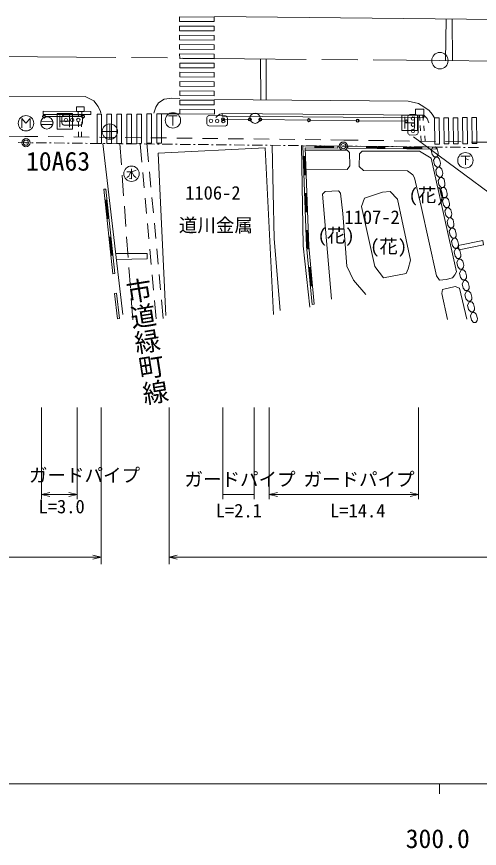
# Model space of a CAD drawing. Units: millimetres, scale not verified. Extents: x 40000 to 680000, y 20000 to 380000.
# Drawn here: x 326903 to 371891, y 198715 to 279548 of the extents above; entities that cross this region are included whole.
import ezdxf
from ezdxf.enums import TextEntityAlignment as Align

# ---------------------------------------------------------------- set-up
doc = ezdxf.new("R2010")
doc.units = ezdxf.units.MM
doc.header["$LTSCALE"] = 1000
doc.header["$PDMODE"] = 32
doc.header["$PDSIZE"] = 500
doc.linetypes.add('CHAIN', pattern=[18.5, 12, -1.5, 3.5, -1.5])
for name, color, linetype, lineweight in [('M-BGD', 7, 'Continuous', 13), ('M-BGD-EXST', 7, 'Continuous', 13), ('M-BMK', 2, 'CHAIN', 13), ('M-BMK-OTRS', 5, 'Continuous', 13), ('M-BMK-ROW', 30, 'Continuous', 13), ('M-BMK-SRVR', 3, 'Continuous', 13), ('M-STR-HTXT', 7, 'Continuous', 13), ('M-STR-STRC', 7, 'Continuous', 13), ('M-TTL-BAND', 7, 'Continuous', 13)]:
    doc.layers.add(name, color=color, linetype=linetype, lineweight=lineweight)
doc.layers.add('M-BMK-HTXT', color=7, linetype='Continuous')
doc.styles.add('@ＭＳ ゴシック', font='')
doc.styles.add('ＭＳ ゴシック', font='')
doc.styles.get('@ＭＳ ゴシック').set_extended_font_data('@MS Gothic')
doc.styles.get('ＭＳ ゴシック').set_extended_font_data('MS Gothic')

msp = doc.modelspace()

# ---------------------------------------------------------------- linework, layer by layer
at = {"layer": 'M-BGD'}
for p, q in [((330833, 268623), (330833, 270123)), ((330833, 270123), (332333, 270123)), ((331494, 269988), (333093, 270008)), ((332333, 270123), (332333, 268623)), ((332906, 269841), (332900, 270330)), ((333233, 270328), (333230, 269839)), ((364362, 268484), (364362, 269984)), ((364362, 269984), (365862, 269984)), ((365725, 270045), (365125, 270039)), ((365862, 269984), (365862, 268484)), ((329722, 269840), (333207, 269840)), ((331115, 269936), (331115, 268811)), ((331115, 269373), (332052, 269373)), ((331296, 269785), (331304, 269185)), ((332052, 269936), (332052, 268811)), ((332917, 268841), (332911, 269341)), ((333227, 269339), (333224, 268839)), ((333304, 269211), (333296, 269811)), ((345401, 269730), (345390, 269130)), ((345605, 269926), (347205, 269895)), ((347111, 269571), (349428, 269562)), ((347390, 269091), (347401, 269691)), ((350741, 269542), (355173, 269489)), ((355473, 269486), (359905, 269432)), ((360205, 269429), (364636, 269376)), ((364643, 269796), (364643, 268671)), ((364643, 269234), (365580, 269234)), ((364942, 268237), (364927, 269837)), ((365580, 269796), (365580, 268671)), ((365926, 269847), (365942, 268247)), ((366061, 269971), (366097, 269452)), ((366386, 269969), (366436, 269447)), ((332333, 268623), (330833, 268623)), ((333106, 269008), (331507, 268988)), ((347186, 268895), (345586, 268926)), ((365862, 268484), (364362, 268484)), ((366132, 268954), (366168, 268455)), ((366483, 268949), (366531, 268451)), ((325771, 267929), (327706, 267913)), ((327706, 267913), (328965, 267899)), ((329965, 267887), (331465, 267870)), ((332465, 267858), (333965, 267841)), ((332928, 267853), (332923, 268341)), ((333221, 268339), (333219, 267850)), ((334965, 267829), (336465, 267812)), ((337465, 267800), (338965, 267783)), ((339965, 267772), (341465, 267754)), ((342464, 267743), (343964, 267725)), ((344964, 267714), (346464, 267696)), ((347464, 267685), (348964, 267668)), ((349964, 267656), (351464, 267639)), ((352464, 267627), (353964, 267610)), ((354964, 267598), (356464, 267581)), ((357463, 267569), (358722, 267555)), ((365144, 268039), (365744, 268045)), ((366203, 267956), (366239, 267437)), ((366578, 267953), (366628, 267431)), ((337226, 250609), (335275, 267226)), ((336928, 267229), (337083, 265130)), ((338905, 267178), (339069, 265406)), ((339730, 265449), (339562, 267236)), ((355096, 257243), (354731, 267007)), ((354731, 267007), (358124, 266970)), ((355296, 257256), (354939, 266805)), ((354939, 266805), (358122, 266770)), ((355903, 266994), (355901, 266794)), ((355901, 266834), (357701, 266815)), ((355902, 266914), (357702, 266895)), ((355902, 266874), (357702, 266855)), ((355903, 266954), (357703, 266935)), ((357701, 266775), (357703, 266975)), ((358124, 266970), (358122, 266770)), ((358722, 267555), (360114, 267533)), ((359108, 266960), (359106, 266760)), ((359106, 266760), (367695, 266672)), ((359108, 266960), (367697, 266872)), ((360908, 266941), (360906, 266741)), ((360906, 266781), (362706, 266763)), ((360907, 266861), (362707, 266843)), ((360907, 266821), (362707, 266803)), ((360908, 266901), (362708, 266883)), ((361114, 267518), (362614, 267494)), ((362706, 266723), (362708, 266923)), ((363613, 267478), (365113, 267455)), ((364508, 266905), (364506, 266705)), ((364507, 266865), (366307, 266846)), ((364507, 266825), (366307, 266806)), ((364507, 266785), (366307, 266766)), ((366113, 267439), (367613, 267416)), ((366239, 267437), (366233, 267523)), ((366306, 266686), (366308, 266886)), ((367378, 266853), (367217, 266582)), ((367620, 266879), (367378, 266853)), ((367799, 266697), (367620, 266879)), ((367697, 266872), (367695, 266672)), ((368613, 267400), (370113, 267377)), ((371112, 267361), (372612, 267338)), ((354970, 265967), (354770, 265960)), ((354878, 264162), (354810, 265961)), ((354918, 264164), (354850, 265963)), ((354957, 264165), (354890, 265964)), ((354997, 264167), (354930, 265966)), ((364506, 266745), (366306, 266726)), ((367217, 266582), (367301, 266143)), ((367301, 266143), (367501, 265925)), ((367740, 265911), (367876, 266106)), ((367887, 266301), (367799, 266697)), ((367876, 266106), (367887, 266301)), ((367597, 265868), (367436, 265597)), ((367436, 265597), (367520, 265158)), ((367501, 265925), (367740, 265911)), ((367520, 265158), (367720, 264940)), ((367839, 265894), (367597, 265868)), ((368018, 265712), (367839, 265894)), ((368106, 265316), (368018, 265712)), ((368095, 265121), (368106, 265316)), ((339161, 264410), (339299, 262916)), ((339964, 262960), (339823, 264454)), ((367816, 264882), (367655, 264612)), ((367655, 264612), (367739, 264172)), ((367720, 264940), (367959, 264926)), ((368059, 264909), (367816, 264882)), ((367959, 264926), (368095, 265121)), ((368238, 264727), (368059, 264909)), ((368326, 264331), (368238, 264727)), ((368314, 264136), (368326, 264331)), ((337156, 264132), (337304, 262138)), ((354838, 264161), (355037, 264168)), ((367739, 264172), (367939, 263955)), ((368035, 263897), (367874, 263626)), ((367874, 263626), (367958, 263187)), ((367939, 263955), (368178, 263940)), ((368278, 263924), (368035, 263897)), ((368178, 263940), (368314, 264136)), ((368457, 263742), (368278, 263924)), ((368545, 263346), (368457, 263742)), ((335377, 262767), (335576, 262788)), ((336258, 254549), (335377, 262767)), ((336456, 254570), (335576, 262788)), ((367958, 263187), (368158, 262969)), ((368254, 262912), (368094, 262641)), ((368158, 262969), (368398, 262955)), ((368497, 262938), (368254, 262912)), ((368398, 262955), (368533, 263151)), ((368676, 262757), (368497, 262938)), ((368533, 263151), (368545, 263346)), ((368764, 262360), (368676, 262757)), ((339391, 261921), (339530, 260427)), ((340198, 260471), (340057, 261965)), ((355105, 262370), (354905, 262362)), ((355012, 260565), (354945, 262364)), ((355052, 260566), (354985, 262365)), ((355092, 260568), (355025, 262367)), ((355132, 260569), (355065, 262368)), ((368094, 262641), (368177, 262202)), ((368177, 262202), (368378, 261984)), ((368474, 261927), (368313, 261656)), ((368378, 261984), (368617, 261970)), ((368716, 261953), (368474, 261927)), ((368617, 261970), (368752, 262166)), ((368895, 261772), (368716, 261953)), ((368752, 262166), (368764, 262360)), ((335689, 261729), (335490, 261708)), ((335722, 259923), (335530, 261712)), ((335762, 259927), (335570, 261717)), ((335802, 259931), (335610, 261721)), ((335841, 259935), (335650, 261725)), ((337377, 261140), (337524, 259146)), ((368313, 261656), (368396, 261217)), ((368396, 261217), (368597, 260999)), ((368836, 260985), (368972, 261181)), ((368983, 261375), (368895, 261772)), ((368972, 261181), (368983, 261375)), ((354972, 260563), (355172, 260571)), ((368693, 260942), (368532, 260671)), ((368532, 260671), (368616, 260232)), ((368597, 260999), (368836, 260985)), ((368935, 260968), (368693, 260942)), ((369114, 260786), (368935, 260968)), ((369202, 260390), (369114, 260786)), ((369191, 260195), (369202, 260390)), ((335682, 259918), (335881, 259940)), ((340432, 257982), (340292, 259476)), ((368616, 260232), (368816, 260014)), ((368912, 259957), (368751, 259686)), ((368751, 259686), (368835, 259247)), ((368816, 260014), (369055, 260000)), ((369154, 259983), (368912, 259957)), ((369055, 260000), (369191, 260195)), ((369333, 259801), (369154, 259983)), ((369421, 259405), (369333, 259801)), ((339622, 259431), (339760, 257938)), ((355039, 258765), (355239, 258772)), ((355079, 258766), (355136, 257245)), ((355176, 257248), (355119, 258768)), ((355159, 258769), (355216, 257250)), ((355256, 257253), (355199, 258771)), ((368835, 259247), (369035, 259029)), ((369131, 258972), (368970, 258701)), ((368970, 258701), (369054, 258262)), ((369035, 259029), (369274, 259015)), ((369374, 258998), (369131, 258972)), ((369274, 259015), (369410, 259210)), ((369552, 258816), (369374, 258998)), ((369410, 259210), (369421, 259405)), ((369641, 258420), (369552, 258816)), ((336073, 258150), (335874, 258129)), ((336106, 256343), (335914, 258133)), ((336145, 256347), (335954, 258137)), ((336185, 256352), (335993, 258141)), ((336225, 256356), (336033, 258146)), ((337598, 258148), (337745, 256154)), ((369054, 258262), (369254, 258044)), ((369350, 257986), (369189, 257716)), ((369254, 258044), (369493, 258030)), ((369593, 258013), (369350, 257986)), ((369493, 258030), (369629, 258225)), ((369772, 257831), (369593, 258013)), ((369629, 258225), (369641, 258420)), ((355633, 251580), (355096, 257243)), ((355163, 256959), (355136, 257245)), ((355176, 257248), (355203, 256963)), ((355243, 256967), (355216, 257250)), ((355256, 257253), (355282, 256971)), ((355832, 251599), (355296, 257256)), ((369189, 257716), (369273, 257276)), ((369273, 257276), (369473, 257059)), ((369473, 257059), (369713, 257044)), ((369713, 257044), (369848, 257240)), ((369860, 257435), (369772, 257831)), ((369848, 257240), (369860, 257435)), ((336066, 256339), (336265, 256360)), ((339852, 256942), (339990, 255448)), ((340666, 255493), (340526, 256987)), ((355123, 256956), (355322, 256974)), ((369577, 256970), (369425, 256694)), ((369425, 256694), (369523, 256258)), ((369523, 256258), (369730, 256047)), ((369819, 257004), (369577, 256970)), ((370004, 256828), (369819, 257004)), ((370104, 256435), (370004, 256828)), ((370099, 256240), (370104, 256435)), ((369842, 255935), (369690, 255659)), ((369690, 255659), (369788, 255223)), ((369730, 256047), (369969, 256040)), ((370084, 255969), (369842, 255935)), ((369969, 256040), (370099, 256240)), ((370268, 255793), (370084, 255969)), ((370369, 255399), (370268, 255793)), ((337818, 255157), (337966, 253162)), ((355492, 255182), (355293, 255164)), ((355503, 253375), (355333, 255167)), ((355543, 253379), (355373, 255171)), ((355583, 253383), (355413, 255175)), ((355623, 253387), (355452, 255179)), ((369788, 255223), (369995, 255011)), ((370107, 254899), (369955, 254624)), ((369995, 255011), (370234, 255005)), ((370349, 254933), (370107, 254899)), ((370234, 255005), (370364, 255204)), ((370533, 254757), (370349, 254933)), ((370364, 255204), (370369, 255399)), ((370634, 254364), (370533, 254757)), ((336258, 254549), (336456, 254570)), ((340082, 254452), (340220, 252959)), ((340900, 253004), (340760, 254498)), ((369955, 254624), (370052, 254187)), ((370052, 254187), (370259, 253976)), ((370372, 253864), (370220, 253588)), ((370259, 253976), (370499, 253969)), ((370614, 253898), (370372, 253864)), ((370499, 253969), (370628, 254169)), ((370798, 253722), (370614, 253898)), ((370628, 254169), (370634, 254364)), ((355463, 253372), (355662, 253391)), ((370220, 253588), (370317, 253152)), ((370317, 253152), (370524, 252940)), ((370764, 252934), (370893, 253134)), ((370899, 253329), (370798, 253722)), ((370893, 253134), (370899, 253329)), ((336417, 252652), (336615, 252676)), ((336715, 250173), (336417, 252652)), ((336913, 250197), (336615, 252676)), ((370637, 252829), (370485, 252553)), ((370485, 252553), (370582, 252116)), ((370524, 252940), (370764, 252934)), ((370878, 252862), (370637, 252829)), ((371063, 252686), (370878, 252862)), ((371163, 252293), (371063, 252686)), ((371158, 252098), (371163, 252293)), ((338039, 252165), (338194, 250065)), ((340312, 251963), (340476, 250191)), ((341162, 250222), (340994, 252009)), ((355633, 251580), (355832, 251599)), ((370582, 252116), (370789, 251905)), ((370902, 251793), (370749, 251517)), ((370749, 251517), (370847, 251081)), ((370789, 251905), (371029, 251898)), ((371143, 251827), (370902, 251793)), ((371029, 251898), (371158, 252098)), ((371328, 251651), (371143, 251827)), ((371428, 251258), (371328, 251651)), ((370847, 251081), (371054, 250870)), ((371166, 250758), (371014, 250482)), ((371054, 250870), (371294, 250863)), ((371408, 250792), (371166, 250758)), ((371294, 250863), (371423, 251063)), ((371593, 250616), (371408, 250792)), ((371423, 251063), (371428, 251258)), ((371693, 250222), (371593, 250616)), ((336715, 250173), (336913, 250197)), ((371014, 250482), (371112, 250046)), ((371112, 250046), (371319, 249834)), ((371319, 249834), (371558, 249828)), ((371558, 249828), (371688, 250027)), ((371688, 250027), (371693, 250222))]:
    msp.add_line(p, q, dxfattribs=at)
for points in [[(329483, 270345), (334119, 270324), (334117, 270023), (329482, 270044)], [(332713, 270331), (333482, 270327), (333484, 270771), (332715, 270774)], [(346872, 270118), (366489, 269968), (366488, 269725), (346870, 269875)], [(365686, 269974), (366489, 269968), (366494, 270542), (365691, 270548)], [(329264, 269362), (330421, 269374), (330424, 269081), (329268, 269068)], [(367211, 265798), (366082, 266483), (360491, 266472), (360251, 266218), (360217, 264989), (360623, 264601), (364891, 264548), (365418, 264188), (365598, 263869), (366232, 261085), (367712, 254348), (368010, 253947), (368675, 254009), (369270, 254168), (369520, 254452), (369658, 254736)], [(361725, 255267), (362556, 254152), (364771, 254588), (364972, 255045), (365187, 255869), (363941, 261801), (363214, 262563), (362487, 262473), (360708, 261912), (360445, 261088)], [(369830, 257314), (372212, 257806), (372299, 257383), (369917, 256892)]]:
    msp.add_lwpolyline(points, close=True, dxfattribs=at)
for points in [[(346284, 269745), (346431, 269907), (346648, 270055), (346872, 270118)], [(366489, 269968), (366829, 269642), (366967, 269234)], [(341406, 250516), (340662, 266263), (351071, 266789), (351862, 250600)], [(352526, 250974), (351937, 257947), (351752, 267039)], [(355398, 251308), (354767, 257269), (354598, 267008)], [(355026, 266573), (359028, 266566), (359257, 266331), (359291, 265043), (359042, 264697), (355095, 264711)], [(357519, 252093), (356627, 262281), (356887, 262541), (358196, 262603), (358393, 262395), (358618, 260414), (359019, 255301), (359664, 253949), (360856, 252554)], [(336531, 256524), (339592, 256515), (339581, 256024), (336598, 255955)], [(368777, 250109), (368237, 252643), (368320, 253017), (369546, 253318), (369961, 253173), (370678, 250140)]]:
    msp.add_lwpolyline(points, dxfattribs=at)
for centre, radius in [((329572, 269840), 150), ((333357, 269840), 150), ((350079, 269673), 500), ((329844, 269217), 598), ((329572, 269840), 120), ((329572, 269840), 100), ((331700, 269490), 167), ((332300, 269498), 167), ((332900, 269506), 167), ((333357, 269840), 120), ((333357, 269840), 100), ((345796, 269422), 167), ((346396, 269411), 167), ((346961, 269572), 150), ((346995, 269399), 167), ((346961, 269572), 120), ((346961, 269572), 100), ((349578, 269561), 150), ((349578, 269561), 120), ((349578, 269561), 100), ((350591, 269544), 150), ((350591, 269544), 120), ((350591, 269544), 100), ((355323, 269487), 150), ((355323, 269487), 120), ((355323, 269487), 100), ((360055, 269431), 150), ((360055, 269431), 120), ((360055, 269431), 100), ((364786, 269374), 150), ((364786, 269374), 120), ((364786, 269374), 100), ((365428, 269642), 167), ((365434, 269042), 167), ((365440, 268442), 167)]:
    msp.add_circle(centre, radius, dxfattribs=at)
for centre, radius, start, end in [((331586, 269700), 302, 107.86966, 163.61845), ((332994, 269704), 320, 19.54064, 71.94748), ((365222, 269745), 310, 108.38316, 162.74429), ((365638, 269755), 302, 17.68933, 73.43812), ((331597, 269284), 310, 198.56349, 252.92462), ((333001, 269308), 318, 289.31429, 342.17383), ((345689, 269635), 302, 106.03091, 161.7797), ((347096, 269594), 320, 17.70189, 70.10873), ((345686, 269219), 310, 196.72475, 251.08587), ((347090, 269198), 318, 287.47554, 340.33508), ((365242, 268341), 318, 199.13395, 251.99349), ((365638, 268347), 320, 289.36031, 341.76714)]:
    msp.add_arc(centre, radius, start, end, dxfattribs=at)
at = {"layer": 'M-BGD-EXST'}
for p, q in [((327401, 268736), (327401, 269636)), ((327401, 269636), (327813, 269186)), ((327813, 269186), (328226, 269636)), ((328226, 269636), (328226, 268736)), ((341683, 269912), (342508, 269912)), ((342096, 269912), (342096, 268975)), ((370085, 265992), (370985, 265992)), ((370535, 265992), (370535, 265129)), ((370535, 265767), (370835, 265617)), ((337621, 264465), (337996, 264465)), ((337996, 264465), (337921, 264240)), ((338071, 264765), (338071, 263790)), ((338521, 264615), (338109, 264465)), ((338109, 264465), (338259, 264127)), ((337809, 264052), (337621, 263902)), ((337921, 264240), (337809, 264052)), ((338071, 263790), (337884, 263827)), ((338259, 264127), (338371, 264015)), ((338371, 264015), (338521, 263902))]:
    msp.add_line(p, q, dxfattribs=at)
for centre in [(342096, 269462), (327813, 269186), (370535, 265579), (338071, 264277)]:
    msp.add_circle(centre, 750, dxfattribs=at)
at = {"layer": 'M-BMK'}
msp.add_lwpolyline([(68092, 277442), (118304, 277128), (167815, 277129), (224911, 276665), (268009, 276187), (324564, 275693), (368056, 275272), (420719, 274641), (468060, 274148), (522514, 273594), (568402, 273241)], dxfattribs=at)
at = {"layer": 'M-BMK-OTRS'}
msp.add_line((346136, 279548), (375490, 279263), dxfattribs=at)
for points in [[(320054, 271831), (333558, 271771), (334419, 271373), (334846, 270818), (335052, 270341), (335081, 270177)], [(340252, 270159), (340423, 270735), (340711, 271162), (341234, 271515), (342003, 271611), (342761, 271589)], [(346152, 271484), (364976, 271336), (365972, 271103), (366498, 270797), (366997, 270419), (367310, 270064), (367530, 269701)]]:
    msp.add_lwpolyline(points, dxfattribs=at)
at = {"layer": 'M-BMK-ROW'}
for p, q in [((327053, 267303), (327810, 267298)), ((327810, 267298), (328053, 267296)), ((328353, 267292), (328503, 267291)), ((328803, 267287), (329803, 267277)), ((330103, 267273), (330253, 267272)), ((330553, 267269), (331552, 267258)), ((331852, 267254), (332002, 267253)), ((332302, 267250), (333302, 267239)), ((333602, 267235), (333752, 267234)), ((334052, 267231), (335052, 267220)), ((335352, 267217), (335502, 267215)), ((335802, 267212), (336802, 267201)), ((337102, 267198), (337252, 267196)), ((337552, 267193), (338552, 267182)), ((338852, 267179), (339002, 267177)), ((339302, 267174), (340302, 267163)), ((340602, 267160), (340752, 267158)), ((341052, 267155), (342052, 267144)), ((342352, 267141), (342502, 267139)), ((342802, 267136), (343802, 267125)), ((344102, 267122), (344252, 267120)), ((344552, 267117), (345552, 267106)), ((345852, 267103), (346002, 267101)), ((346302, 267098), (347302, 267087)), ((347602, 267084), (347752, 267082)), ((348052, 267079), (349051, 267068)), ((349351, 267065), (349501, 267063)), ((349801, 267060), (350801, 267049)), ((351101, 267046), (351251, 267044)), ((351551, 267041), (352551, 267030)), ((352851, 267027), (353001, 267026)), ((353301, 267022), (354301, 267011)), ((354601, 267008), (354751, 267007)), ((355051, 267003), (356051, 266992)), ((356351, 266989), (356501, 266988)), ((356801, 266984), (357801, 266974)), ((358101, 266970), (358251, 266969)), ((358551, 266965), (358664, 266964)), ((358664, 266964), (359551, 266955)), ((359851, 266952), (360001, 266951)), ((360301, 266948), (361301, 266937)), ((361601, 266934), (361751, 266933)), ((362051, 266930), (363051, 266920)), ((363351, 266917), (363501, 266915)), ((363801, 266912), (364801, 266902)), ((365101, 266899), (365251, 266897)), ((365551, 266894), (366550, 266884)), ((366850, 266881), (367000, 266879)), ((367300, 266876), (368300, 266866)), ((368600, 266863), (368750, 266862)), ((369050, 266859), (370050, 266848)), ((370350, 266845), (370500, 266844)), ((370800, 266841), (371800, 266831))]:
    msp.add_line(p, q, dxfattribs=at)
for centre in [(327810, 267298), (358664, 266964)]:
    msp.add_circle(centre, 400, dxfattribs=at)
for p in [(327810, 267298), (358664, 266964)]:
    msp.add_point(p, dxfattribs=at)
at = {"layer": 'M-BMK-SRVR'}
for p, q in [((336711, 268375), (335211, 268375)), ((335961, 269125), (335961, 267625))]:
    msp.add_line(p, q, dxfattribs=at)
for centre, radius in [((368056, 275272), 800), ((335961, 268375), 750)]:
    msp.add_circle(centre, radius, dxfattribs=at)
at = {"layer": 'M-STR-HTXT'}
for p, q in [((365496, 267864), (387065, 251834)), ((329320, 241545), (329320, 232660)), ((332774, 241545), (332774, 232660)), ((335127, 241545), (335127, 226324)), ((341724, 241545), (341724, 226324)), ((346950, 241545), (346950, 232660)), ((349988, 241545), (349988, 232660)), ((351460, 241545), (351460, 232660)), ((365963, 241545), (365963, 232660)), ((329320, 233112), (330120, 233312)), ((329320, 233112), (332774, 233112)), ((329320, 233112), (330120, 232912)), ((332774, 233112), (331974, 233312)), ((332774, 233112), (331974, 232912)), ((346950, 233112), (349988, 233112)), ((351460, 233112), (352260, 233312)), ((351460, 233112), (365963, 233112)), ((351460, 233112), (352260, 232912)), ((365963, 233112), (365163, 233312)), ((365963, 233112), (365163, 232912)), ((335127, 227013), (334327, 227213)), ((341724, 227013), (342524, 227213)), ((67887, 227013), (335127, 227013)), ((335127, 227013), (334327, 226813)), ((341724, 227013), (555963, 227013)), ((341724, 227013), (342524, 226813))]:
    msp.add_line(p, q, dxfattribs=at)
at = {"layer": 'M-STR-STRC'}
for p, q in [((368651, 279329), (368586, 275266)), ((369259, 279324), (369274, 275258)), ((350628, 275441), (350660, 271449)), ((351161, 275436), (351172, 271445)), ((340980, 270090), (342773, 270090))]:
    msp.add_line(p, q, dxfattribs=at)
for points in [[(342741, 279083), (346093, 279059), (346092, 279509), (342739, 279533)], [(342744, 278183), (346097, 278159), (346095, 278609), (342743, 278633)], [(342747, 277284), (346100, 277260), (346098, 277710), (342746, 277734)], [(342751, 276385), (346103, 276361), (346101, 276811), (342749, 276835)], [(342754, 275485), (346106, 275461), (346105, 275911), (342752, 275935)], [(342757, 274586), (346110, 274562), (346108, 275012), (342756, 275036)], [(342760, 273687), (346113, 273663), (346111, 274113), (342759, 274137)], [(342764, 272788), (346116, 272764), (346114, 273214), (342762, 273238)], [(342767, 271888), (346119, 271864), (346118, 272314), (342765, 272338)], [(342770, 270989), (346123, 270965), (346121, 271415), (342769, 271439)], [(334720, 270074), (334720, 267224), (335170, 267225), (335170, 270075)], [(335688, 270076), (335688, 267226), (336138, 267227), (336138, 270077)], [(336657, 270079), (336657, 267229), (337107, 267230), (337107, 270080)], [(337625, 270081), (337625, 267231), (338075, 267232), (338075, 270082)], [(338593, 270084), (338593, 267234), (339043, 267235), (339043, 270085)], [(339562, 270086), (339562, 267236), (340012, 267237), (340012, 270087)], [(340530, 270089), (340530, 267239), (340980, 267240), (340980, 270090)], [(342773, 270090), (346126, 270066), (346124, 270516), (342772, 270540)], [(367530, 269701), (367571, 267158), (368021, 267164), (367980, 269706)], [(368437, 269712), (368477, 267170), (368927, 267175), (368887, 269718)], [(369343, 269723), (369384, 267181), (369834, 267186), (369793, 269729)], [(370250, 269735), (370290, 267192), (370740, 267198), (370700, 269740)], [(371156, 269746), (371197, 267203), (371647, 267209), (371606, 269752)]]:
    msp.add_lwpolyline(points, close=True, dxfattribs=at)
at = {"layer": 'M-TTL-BAND'}
for p, q in [((40000, 205000), (579000, 205000)), ((368000, 205000), (368000, 204000))]:
    msp.add_line(p, q, dxfattribs=at)

# ---------------------------------------------------------------- texts
at = {"layer": 'M-BGD', "style": 'ＭＳ ゴシック'}
for s, p in [('(花)', (366809, 262197)), ('道川金属', (346272, 259276)), ('(花)', (357964, 258273)), ('(花)', (363070, 257219))]:
    msp.add_text(s, height=1320, dxfattribs=at).set_placement(p, align=Align.MIDDLE_CENTER)
at = {"layer": 'M-BMK-HTXT', "style": 'ＭＳ ゴシック'}
for s, p in [('1106-2', (345982, 261370)), ('1107-2', (361458, 259006))]:
    msp.add_text(s, height=1320, dxfattribs=at).set_placement(p, align=Align.BOTTOM_CENTER)
at = {"layer": 'M-BMK-HTXT', "style": '@ＭＳ ゴシック'}
msp.add_text('市道緑町線', height=1833, rotation=279.052, dxfattribs=at).set_placement((338127, 247761), align=Align.BOTTOM_CENTER)
at = {"layer": 'M-BMK-SRVR', "style": 'ＭＳ ゴシック'}
msp.add_text('10A63', height=1833, dxfattribs=at).set_placement((327814, 264029), align=Align.BOTTOM_LEFT)
at = {"layer": 'M-STR-HTXT', "style": 'ＭＳ ゴシック'}
for s, p in [('ガードパイプ', (333503, 233923)), ('ガードパイプ', (348622, 233527)), ('ガードパイプ', (360189, 233527)), ('L=3.0', (331277, 230882)), ('L=2.1', (348504, 230486)), ('L=14.4', (360071, 230486))]:
    msp.add_text(s, height=1320, dxfattribs=at).set_placement(p, align=Align.BOTTOM_CENTER)
at = {"layer": 'M-TTL-BAND', "style": 'ＭＳ ゴシック'}
msp.add_text('300.0', height=1833, dxfattribs=at).set_placement((367844, 198195), align=Align.BOTTOM_CENTER)

doc.saveas('drawing.dxf')
